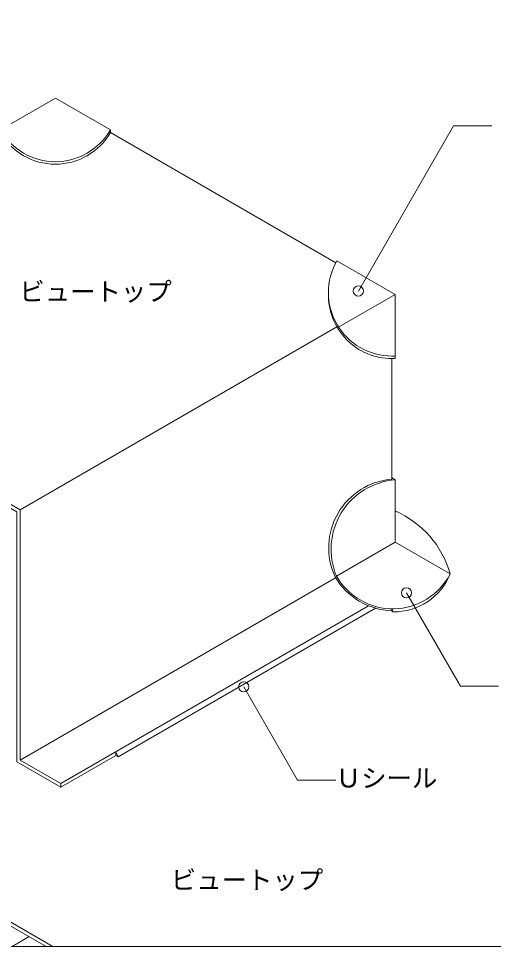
# Model space of a CAD drawing. Units: millimetres, scale not verified. Extents: x -1380 to 1380, y -955 to 955.
# Drawn here: x -29 to 345, y -440 to 290 of the extents above; entities that cross this region are included whole.
import ezdxf
from ezdxf.enums import TextEntityAlignment as Align

# ---------------------------------------------------------------- set-up
doc = ezdxf.new("R2010")
doc.units = ezdxf.units.MM
doc.header["$LTSCALE"] = 3
for name, color, linetype, lineweight in [('0-0_0', 7, 'Continuous', 18), ('0-3_BOUSUI', 1, 'Continuous', 18), ('0-4_MOJI', 7, 'Continuous', 18), ('0-5_HATCH', 9, 'Continuous', 18)]:
    doc.layers.add(name, color=color, linetype=linetype, lineweight=lineweight)
doc.styles.add('ＭＳ ゴシック', font='')
doc.styles.get('ＭＳ ゴシック').set_extended_font_data('MS Gothic')

msp = doc.modelspace()

# ---------------------------------------------------------------- linework, layer by layer
at = {"layer": '0-0_0', "lineweight": 9}
msp.add_lwpolyline([(-700, 320), (700, 320), (700, -440), (-700, -440)], close=True, dxfattribs=at)
at = {"layer": '0-3_BOUSUI'}
for p, q in [((43.544, 200.668), (221.105, 98.153)), ((267.844, 22.668), (267.844, 73.168)), ((-27.514, -96.357), (221.945, 47.668)), ((265.246, 24.668), (267.844, 24.668)), ((265.246, -72.233), (265.246, 22.668)), ((265.246, 22.668), (267.844, 22.668)), ((265.246, -71.233), (267.844, -72.733)), ((267.844, -72.733), (267.844, -121.733)), ((267.844, -121.733), (221.574, -148.447)), ((267.844, -121.733), (311.146, -146.733)), ((-27.514, -293.258), (220.945, -149.81)), ((246.791, -171.888), (4.529, -311.758)), ((252.218, -173.755), (49.563, -290.758)), ((47.831, -289.758), (4.529, -314.758)), ((4.529, -314.758), (4.529, -311.758)), ((-141.7, -359.282), (-1.893, -440)), ((-141.7, -362.282), (-7.09, -440))]:
    msp.add_line(p, q, dxfattribs=at)
for points in [[(43.544, 200.668), (43.544, 202.668), (0.243, 227.668), (-43.059, 202.668)], [(221.945, 99.668), (267.844, 73.168), (223.303, 47.452)], [(-292.517, 56.643), (-27.514, -96.357), (-27.514, -293.258), (4.529, -311.758)], [(-289.919, 52.143), (-30.112, -97.857), (-30.112, -294.758), (4.529, -314.758)]]:
    msp.add_lwpolyline(points, dxfattribs=at)
for points in [[(265.246, -174.233), (265.246, -175.785), (266.106, -176.646)], [(47.831, -286.758), (47.831, -289.758), (49.563, -290.758)]]:
    msp.add_lwpolyline(points, close=True, dxfattribs=at)
for centre, radius, start, end in [((0.243, 227.668), 50, 210, 330), ((0.243, 225.668), 50, 210, 330), ((265.246, 74.668), 50, 150, 270), ((265.246, 72.668), 50, 178.85401, 270), ((269.698, -126.269), 54.219, 94.70992, 204.86277), ((272.071, -127.311), 54.742, 94.42783, 202.71242), ((237.217, -167.714), 76.848, 15.84405, 66.51307), ((266.935, -122.139), 53.673, 210.1101, 268.19668), ((265.894, -123.27), 50.972, 209.59982, 332.59293), ((266.998, -129.143), 47.51, 268.9241, 338.13182)]:
    msp.add_arc(centre, radius, start, end, dxfattribs=at)
at = {"layer": '0-4_MOJI'}
for p, q in [((238.812, 75.871), (313.812, 205.774)), ((313.812, 205.774), (343.812, 205.774)), ((276.677, -161.633), (319.177, -235.246)), ((148.533, -235.618), (191.033, -309.23)), ((319.177, -235.246), (349.177, -235.246)), ((191.033, -309.23), (221.033, -309.23))]:
    msp.add_line(p, q, dxfattribs=at)
for centre in [(238.812, 75.871), (276.677, -161.633), (148.533, -235.618)]:
    msp.add_circle(centre, 4, dxfattribs=at)
at = {"layer": '0-5_HATCH'}
for p, q in [((-20.444, -432.29), (-33.798, -440)), ((-7.744, -439.622), (-8.398, -440))]:
    msp.add_line(p, q, dxfattribs=at)

# ---------------------------------------------------------------- texts
at = {"layer": '0-4_MOJI', "style": 'ＭＳ ゴシック'}
for s, p in [('ビュートップ', (-28.107, 63.743)), ('Ｕシール', (221.033, -319.23)), ('ビュートップ', (91.173, -399.348))]:
    msp.add_text(s, height=14.66, dxfattribs=at).set_placement(p, align=Align.BOTTOM_LEFT)

doc.saveas('drawing.dxf')
